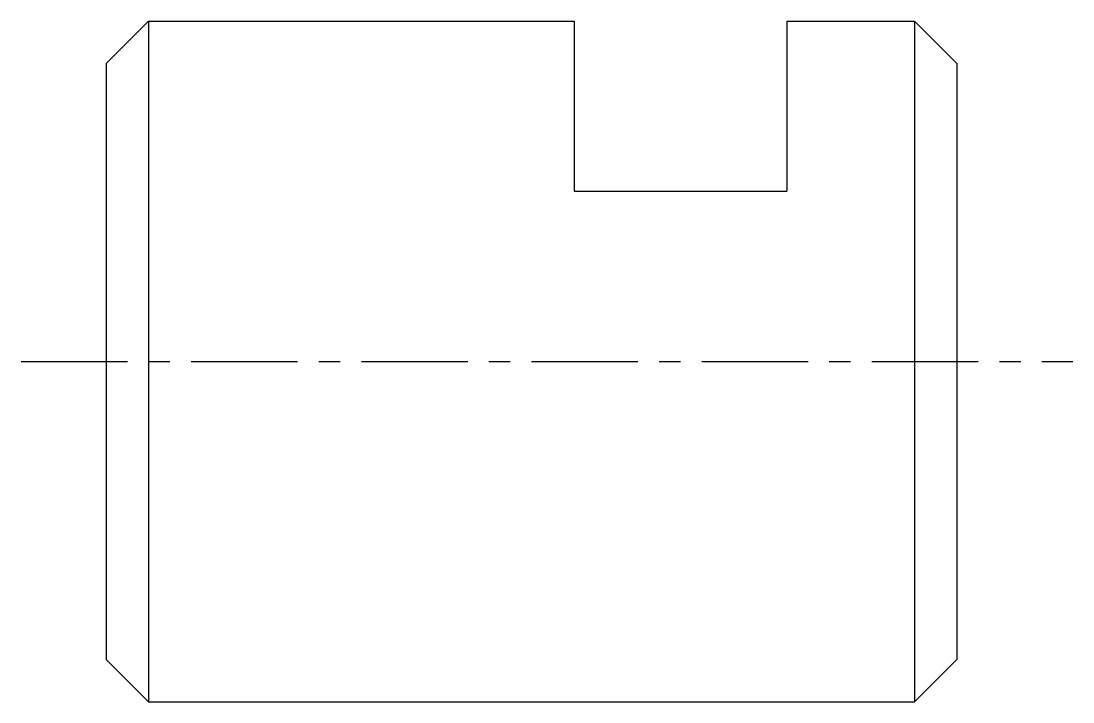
# Model space of a CAD drawing. Extents: x -59 to 82, y 138 to 268.
# Drawn here: x -2.94 to 9.42, y 259.29 to 267.29 of the extents above; entities outside this region: 6.
import ezdxf

# ---------------------------------------------------------------- set-up
doc = ezdxf.new("R2010")
doc.units = 0
doc.linetypes.add('CENTER', pattern=[2, 1.25, -0.25, 0.25, -0.25])
doc.linetypes.add('DASHED', pattern=[0.75, 0.5, -0.25])
doc.layers.get('0').update_dxf_attribs({"linetype": 'CONTINUOUS'})
doc.layers.add('CENTER', color=1, linetype='CENTER')

msp = doc.modelspace()

# ---------------------------------------------------------------- linework, layer by layer
at = {"color": 7, "linetype": 'CONTINUOUS'}
for p, q in [((-1.942, 266.787), (-1.442, 267.287)), ((-1.442, 267.287), (-1.442, 259.287)), ((-1.442, 267.287), (3.558, 267.287)), ((3.558, 267.287), (3.558, 265.287)), ((6.058, 267.287), (6.058, 265.287)), ((6.058, 267.287), (7.558, 267.287)), ((7.558, 267.287), (7.558, 259.287)), ((7.558, 267.287), (8.058, 266.787)), ((-1.942, 266.787), (-1.942, 259.787)), ((8.058, 266.787), (8.058, 259.787)), ((3.558, 265.287), (6.058, 265.287)), ((-1.442, 259.287), (-1.942, 259.787)), ((8.058, 259.787), (7.558, 259.287)), ((-1.442, 259.287), (7.558, 259.287)), ((0.808, 259.287), (0.808, 259.288)), ((3.058, 259.287), (3.058, 259.287))]:
    msp.add_line(p, q, dxfattribs=at)
at = {"color": 3, "linetype": 'DASHED'}
msp.add_line((73.594, 265.287), (80.522, 265.287), dxfattribs=at)
at = {"color": 7, "linetype": 'CONTINUOUS'}
msp.add_circle((77.058, 263.287), 4, dxfattribs=at)
at = {"layer": 'CENTER', "color": 1, "linetype": 'CENTER'}
for p, q in [((77.058, 268.303), (77.058, 258.271)), ((-2.942, 263.287), (9.422, 263.287)), ((72.042, 263.287), (82.074, 263.287))]:
    msp.add_line(p, q, dxfattribs=at)

# ---------------------------------------------------------------- texts
at = {"color": 7, "linetype": 'CONTINUOUS'}
for s, p in [('CLKG 8-10', (-59.379, 167.824)), ('CLKG08', (-59.379, 137.824))]:
    msp.add_text(s, height=8, dxfattribs=at).set_placement(p)

doc.saveas('drawing.dxf')
